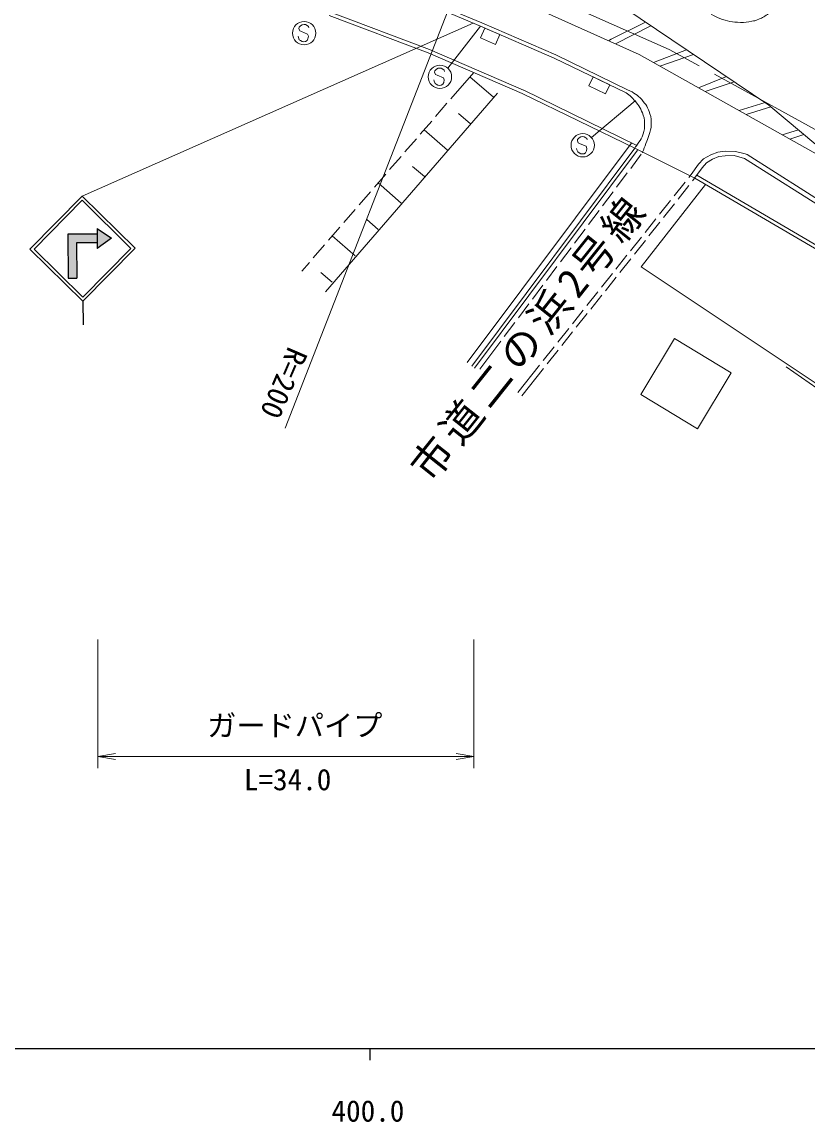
# Model space of a CAD drawing. Units: millimetres at full size, sheet at 1:1000; details may follow other scales. Extents: x 40000 to 680000, y 20000 to 380000.
# Drawn here: x 438237 to 505508, y 198715 to 292860 of the extents above; entities that cross this region are included whole.
import ezdxf
from ezdxf.enums import TextEntityAlignment as Align

# ---------------------------------------------------------------- set-up
doc = ezdxf.new("R2010")
doc.units = ezdxf.units.MM
doc.header["$LTSCALE"] = 1000
doc.linetypes.add('CHAIN', pattern=[18.5, 12, -1.5, 3.5, -1.5])
for name, color, linetype, lineweight in [('M-BGD', 7, 'Continuous', 13), ('M-BMK', 2, 'CHAIN', 13), ('M-STR-HTXT', 7, 'Continuous', 13), ('M-STR-STRC', 7, 'Continuous', 13), ('M-STR-STRD', 7, 'Continuous', 13), ('M-TTL-BAND', 7, 'Continuous', 25)]:
    doc.layers.add(name, color=color, linetype=linetype, lineweight=lineweight)
doc.layers.add('M-BMK-HTXT', color=7, linetype='Continuous')
doc.styles.add('ＭＳ ゴシック', font='')
doc.styles.get('ＭＳ ゴシック').set_extended_font_data('MS Gothic')

# ---------------------------------------------------------------- blocks, each defined once
blk = doc.blocks.new('open_arrow')
at = {"color": 0, "linetype": 'Continuous', "lineweight": -2}
blk.add_lwpolyline([(7.5, 1.25), (0, 0), (7.5, -1.25)], dxfattribs=at)

msp = doc.modelspace()

# ---------------------------------------------------------------- hatches: boundary and pattern name
at = {"layer": 'M-STR-STRC'}
for points in [[(444673, 274714), (444669, 275191), (445904, 274349), (444719, 273513), (444682, 273538), (444679, 273964)], [(442151, 274693), (444673, 274714), (444679, 273964), (442907, 273949), (442932, 270950), (442182, 270943)]]:
    msp.add_hatch(color=256, dxfattribs=at).paths.add_polyline_path(points)

# ---------------------------------------------------------------- linework, layer by layer
at = {"layer": 'M-BGD'}
for p, q in [((472252, 294690), (477477, 292509)), ((472367, 294967), (477593, 292786)), ((473008, 290226), (464521, 293415)), ((473114, 290507), (464626, 293696)), ((477474, 292510), (483794, 289766)), ((477593, 292786), (483914, 290042)), ((481052, 286755), (473008, 290226)), ((481171, 287030), (473127, 290501)), ((483914, 290042), (490073, 287067)), ((483783, 289771), (489943, 286797)), ((476900, 288547), (474937, 286278)), ((478584, 286413), (476569, 288157)), ((478942, 286780), (464218, 269761)), ((490676, 282060), (481052, 286755)), ((490808, 282330), (481184, 287025)), ((474610, 285900), (473628, 284765)), ((473301, 284387), (472320, 283253)), ((476613, 284151), (475606, 285023)), ((474643, 281890), (472643, 283621)), ((471993, 282875), (471011, 281740)), ((490400, 282483), (490276, 282360)), ((490276, 282360), (476337, 263706)), ((490676, 282060), (476738, 263407)), ((490917, 281881), (476978, 263228)), ((490334, 280336), (491236, 281535)), ((495831, 279486), (490676, 282060)), ((497181, 281479), (497790, 281715)), ((497790, 281715), (498428, 281792)), ((498428, 281792), (499298, 281783)), ((499298, 281783), (500135, 281581)), ((500135, 281581), (500290, 281511)), ((500290, 281511), (511025, 274718)), ((470684, 281362), (469703, 280228)), ((495498, 279802), (496144, 280702)), ((496144, 280702), (496573, 281153)), ((496441, 280385), (496814, 280797)), ((496573, 281153), (497181, 281479)), ((496814, 280797), (497337, 281114)), ((497337, 281114), (497870, 281343)), ((497870, 281343), (498420, 281418)), ((498420, 281418), (499180, 281440)), ((499180, 281440), (500076, 281173)), ((500076, 281173), (510811, 274380)), ((469376, 279850), (468394, 278715)), ((472672, 279628), (471672, 280493)), ((489132, 278738), (490034, 279937)), ((495295, 279546), (495498, 279802)), ((495795, 279485), (496441, 280385)), ((512908, 269832), (495982, 279745)), ((470701, 277366), (468716, 279084)), ((496744, 278951), (491226, 271915)), ((494051, 277980), (494984, 279155)), ((494388, 277689), (495321, 278864)), ((495632, 279255), (495835, 279510)), ((512756, 269573), (495831, 279486)), ((468067, 278337), (467086, 277203)), ((487930, 277140), (488832, 278338)), ((466759, 276825), (465777, 275690)), ((492807, 276415), (493740, 277589)), ((493144, 276123), (494077, 277298)), ((468730, 275104), (467738, 275963)), ((486728, 275541), (487629, 276740)), ((491562, 274849), (492495, 276023)), ((465450, 275312), (464469, 274178)), ((485526, 273943), (486427, 275142)), ((491899, 274558), (492833, 275732)), ((466760, 272842), (464789, 274547)), ((490318, 273283), (491251, 274457)), ((490655, 272992), (491588, 274166)), ((464141, 273800), (463160, 272665)), ((484323, 272345), (485225, 273543)), ((462833, 272287), (462176, 271528)), ((489073, 271717), (490007, 272892)), ((489411, 271426), (490344, 272600)), ((464789, 270580), (463804, 271433)), ((483121, 270746), (484023, 271945)), ((487829, 270152), (488762, 271326)), ((491226, 271915), (508700, 260260)), ((481919, 269148), (482821, 270347)), ((488166, 269860), (489099, 271035)), ((486585, 268586), (487518, 269760)), ((486922, 268295), (487855, 269469)), ((480717, 267550), (481618, 268748)), ((485340, 267020), (486274, 268194)), ((485678, 266729), (486611, 267903)), ((479515, 265951), (480416, 267150)), ((484096, 265454), (485029, 266629)), ((477411, 263154), (479214, 265552)), ((484433, 265163), (485366, 266337)), ((482852, 263889), (483785, 265063)), ((483189, 263597), (484122, 264772)), ((480674, 261148), (482541, 263497)), ((481011, 260857), (482878, 263206)), ((507954, 260326), (503636, 263339))]:
    msp.add_line(p, q, dxfattribs=at)
for points in [[(477857, 292344), (479139, 291787), (478774, 290945), (477491, 291502)], [(487113, 288163), (488542, 287473), (488178, 286721), (486750, 287411)], [(494085, 265764), (498932, 262846), (496043, 258049), (491197, 260966)]]:
    msp.add_lwpolyline(points, close=True, dxfattribs=at)
for points, knots in [([(497207, 293525), (497529, 293335), (497653, 293286), (497953, 293165), (498613, 292899), (499031, 292852), (499741, 292826), (500120, 292811), (500333, 292866), (500707, 292931), (500890, 292963), (500999, 292970), (501170, 293041), (501530, 293192), (501726, 293295), (502049, 293513), (502305, 293686), (502447, 293786), (502678, 293990), (503003, 294277), (503100, 294420), (503413, 294823)], [0, 0, 0, 0, 1, 1, 1, 2, 2, 2, 3, 3, 3, 4, 4, 4, 5, 5, 5, 6, 6, 6, 7, 7, 7, 7]), ([(489943, 286797), (490311, 286522), (490443, 286406), (490707, 286101), (491065, 285688), (491224, 285405), (491407, 284890), (491527, 284551), (491519, 284336), (491514, 283977), (491509, 283605), (491466, 283387), (491321, 283044), (491205, 282768), (491078, 282645), (490909, 282397), (490782, 282210), (490739, 282149), (490575, 281924)], [0, 0, 0, 0, 1, 1, 1, 2, 2, 2, 3, 3, 3, 4, 4, 4, 5, 5, 5, 6, 6, 6, 6]), ([(490073, 287067), (490638, 286773), (490897, 286646), (491282, 286215), (491646, 285808), (491810, 285523), (491982, 285004), (492094, 284663), (492093, 284450), (492089, 284091), (492085, 283719), (491997, 283516), (491896, 283158), (491818, 282881), (491741, 282737), (491639, 282469), (491518, 282149), (491478, 282048), (491324, 281651)], [0, 0, 0, 0, 1, 1, 1, 2, 2, 2, 3, 3, 3, 4, 4, 4, 5, 5, 5, 6, 6, 6, 6])]:
    msp.add_open_spline(points, degree=3, knots=knots, dxfattribs=at)
at = {"layer": 'M-BMK'}
for p, q in [((493623, 290515), (476372, 298156)), ((508025, 282618), (493623, 290515))]:
    msp.add_line(p, q, dxfattribs=at)
at = {"layer": 'M-STR-HTXT'}
for p, q in [((476372, 298156), (460768, 258091)), ((444735, 240000), (444735, 229000)), ((476900, 240000), (476900, 229000)), ((444735, 230000), (476900, 230000))]:
    msp.add_line(p, q, dxfattribs=at)
at = {"layer": 'M-STR-STRC'}
for p, q in [((476850, 292771), (443375, 277954)), ((461951, 292413), (461930, 292300)), ((461930, 292300), (462007, 292114)), ((462086, 292545), (461951, 292413)), ((462007, 292114), (462155, 292034)), ((462221, 292632), (462086, 292545)), ((462155, 292034), (462678, 291821)), ((462389, 292658), (462221, 292632)), ((462504, 292636), (462389, 292658)), ((462644, 292557), (462504, 292636)), ((462751, 292478), (462644, 292557)), ((462780, 292365), (462751, 292478)), ((477474, 292510), (474694, 288897)), ((461897, 291526), (461863, 291638)), ((461972, 291345), (461897, 291526)), ((462072, 291266), (461972, 291345)), ((462215, 291185), (462072, 291266)), ((462334, 291162), (462215, 291185)), ((462503, 291183), (462334, 291162)), ((462632, 291273), (462503, 291183)), ((462710, 291419), (462632, 291273)), ((462678, 291821), (462750, 291645)), ((462750, 291645), (462710, 291419)), ((473572, 288677), (473551, 288565)), ((473551, 288565), (473628, 288379)), ((473707, 288810), (473572, 288677)), ((473628, 288379), (473776, 288298)), ((473843, 288897), (473707, 288810)), ((473776, 288298), (474299, 288085)), ((474010, 288922), (473843, 288897)), ((474125, 288901), (474010, 288922)), ((474266, 288822), (474125, 288901)), ((474372, 288742), (474266, 288822)), ((474401, 288629), (474372, 288742)), ((473518, 287791), (473484, 287902)), ((473594, 287609), (473518, 287791)), ((473693, 287531), (473594, 287609)), ((473836, 287449), (473693, 287531)), ((473955, 287427), (473836, 287449)), ((474124, 287448), (473955, 287427)), ((474253, 287538), (474124, 287448)), ((474331, 287684), (474253, 287538)), ((474299, 288085), (474371, 287909)), ((474371, 287909), (474331, 287684)), ((490707, 286101), (486967, 282980)), ((485792, 282816), (485771, 282703)), ((485771, 282703), (485848, 282517)), ((485927, 282948), (485792, 282816)), ((485848, 282517), (485995, 282437)), ((486062, 283035), (485927, 282948)), ((485995, 282437), (486518, 282224)), ((486229, 283061), (486062, 283035)), ((486344, 283039), (486229, 283061)), ((486485, 282960), (486344, 283039)), ((486591, 282881), (486485, 282960)), ((486620, 282768), (486591, 282881)), ((485737, 281929), (485703, 282041)), ((485813, 281748), (485737, 281929)), ((485913, 281669), (485813, 281748)), ((486055, 281588), (485913, 281669)), ((486175, 281565), (486055, 281588)), ((486343, 281586), (486175, 281565)), ((486472, 281676), (486343, 281586)), ((486550, 281822), (486472, 281676)), ((486518, 282224), (486590, 282048)), ((486590, 282048), (486550, 281822))]:
    msp.add_line(p, q, dxfattribs=at)
at = {"layer": 'M-STR-STRC', "lineweight": 25}
for p, q in [((438912, 273417), (443375, 277954)), ((447912, 273491), (443375, 277954)), ((439265, 273420), (443378, 277601)), ((447558, 273488), (443378, 277601)), ((444669, 275191), (444683, 273487)), ((444669, 275191), (445904, 274349)), ((444673, 274714), (442151, 274693)), ((442151, 274693), (442182, 270943)), ((444679, 273964), (442907, 273949)), ((445904, 274349), (444683, 273487)), ((438912, 273417), (443449, 268954)), ((439265, 273420), (443446, 269307)), ((442907, 273949), (442932, 270950)), ((443446, 269307), (447558, 273488)), ((443449, 268954), (447912, 273491)), ((444682, 273538), (444719, 273513)), ((442182, 270943), (442932, 270950)), ((443449, 268954), (443465, 266954))]:
    msp.add_line(p, q, dxfattribs=at)
at = {"layer": 'M-STR-STRC'}
for centre in [(462386, 291906), (474007, 288170), (486226, 282309)]:
    msp.add_circle(centre, 1000, dxfattribs=at)
at = {"layer": 'M-STR-STRD'}
for p, q in [((491055, 290085), (475721, 296969)), ((489738, 294112), (502162, 285734)), ((488665, 291377), (491613, 292848)), ((489022, 290997), (492067, 292541)), ((488437, 291260), (488665, 291377)), ((509374, 279796), (491055, 290085)), ((492272, 289401), (495113, 290488)), ((492839, 289083), (495711, 290084)), ((496146, 287225), (498523, 288188)), ((496704, 286912), (499185, 287742)), ((499613, 285278), (501830, 285958)), ((500214, 284940), (502328, 285595)), ((502162, 285734), (509024, 279992)), ((503295, 283210), (504687, 283621)), ((503956, 282839), (505140, 283243))]:
    msp.add_line(p, q, dxfattribs=at)
at = {"layer": 'M-TTL-BAND'}
for p, q in [((40000, 205000), (579000, 205000)), ((468000, 205000), (468000, 204000))]:
    msp.add_line(p, q, dxfattribs=at)

# ---------------------------------------------------------------- block references
at = {"layer": 'M-STR-HTXT', "xscale": 200, "yscale": 200}
msp.add_blockref('open_arrow', (444735, 230000), dxfattribs=at)
at = {"layer": 'M-STR-HTXT', "xscale": 200, "yscale": 200, "rotation": 180}
msp.add_blockref('open_arrow', (476900, 230000), dxfattribs=at)

# ---------------------------------------------------------------- texts
at = {"layer": 'M-BMK-HTXT', "insert": (472374, 254039), "char_height": 2566, "attachment_point": 4, "rotation": 51.425, "style": 'ＭＳ ゴシック'}
msp.add_mtext('\\T1.15;市道二の浜2号線', dxfattribs=at)
at = {"layer": 'M-STR-HTXT', "style": 'ＭＳ ゴシック'}
msp.add_text('R=200', height=1833, rotation=246.706, dxfattribs=at).set_placement((460541, 265391), align=Align.BOTTOM_LEFT)
msp.add_text('ガードパイプ', height=1833, dxfattribs=at).set_placement((454083, 231185), align=Align.BOTTOM_LEFT)
msp.add_text('L=34.0', height=1833, dxfattribs=at).set_placement((460971, 226558), align=Align.BOTTOM_CENTER)
at = {"layer": 'M-TTL-BAND', "style": 'ＭＳ ゴシック'}
msp.add_text('400.0', height=1833, dxfattribs=at).set_placement((467844, 198195), align=Align.BOTTOM_CENTER)

doc.saveas('drawing.dxf')
